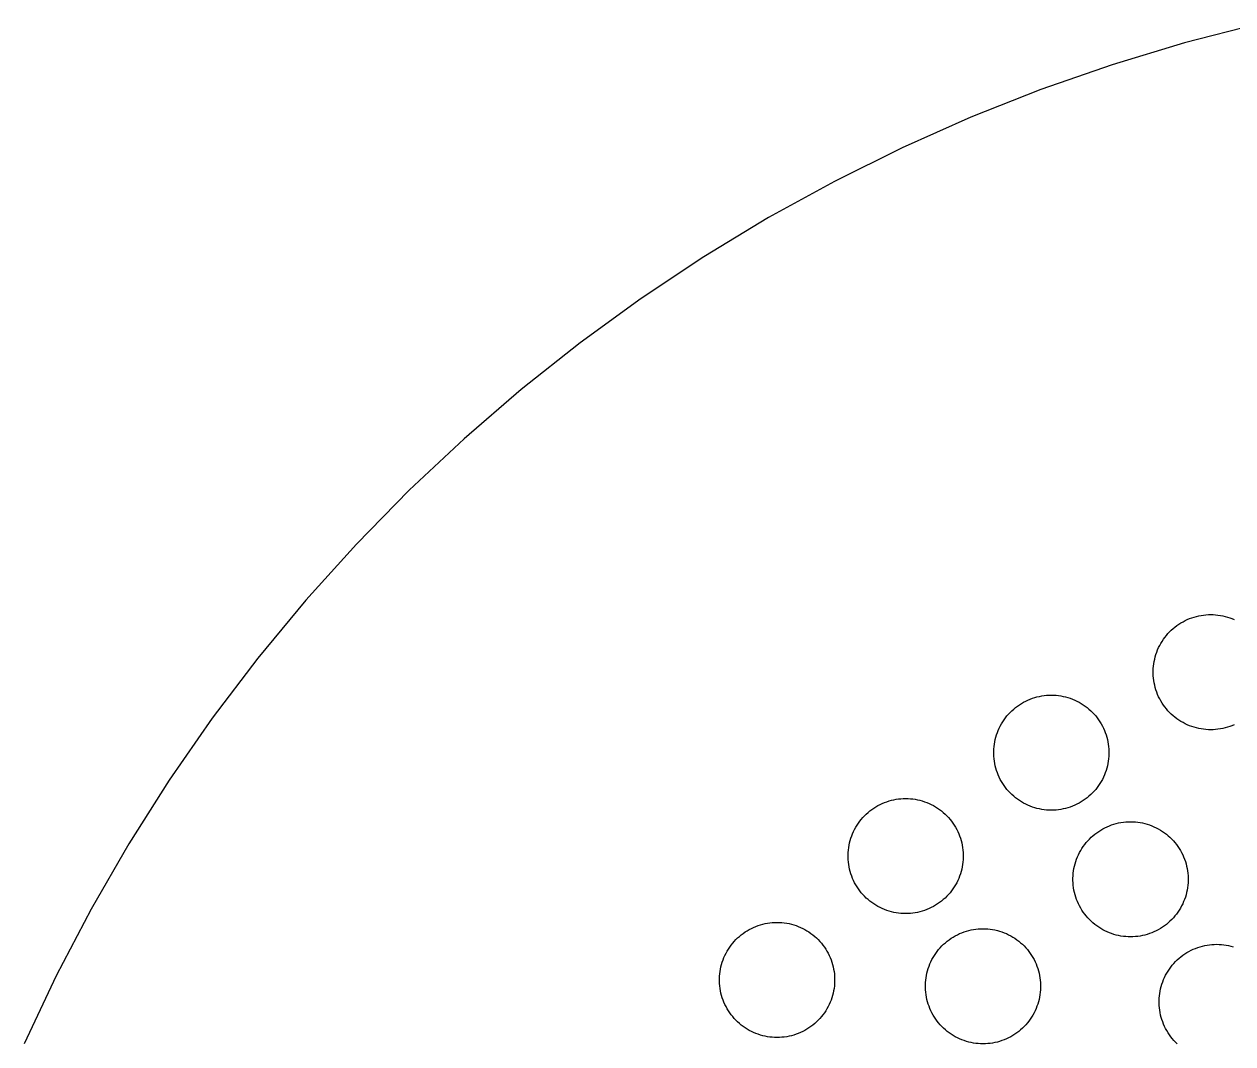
# Model space of a CAD drawing. Header units: metres. Extents: x -102 to 102, y -50 to 50.
# Drawn here: x 6.32 to 39.9, y 20.34 to 48.68 of the extents above; entities that cross this region are included whole.
import ezdxf

# ---------------------------------------------------------------- set-up
doc = ezdxf.new("R2010")
doc.units = ezdxf.units.M

msp = doc.modelspace()

# ---------------------------------------------------------------- linework, layer by layer
for p, q in [((40.5825, 48.6789), (38.554, 48.1581)), ((38.554, 48.1581), (36.5492, 47.5528)), ((36.5492, 47.5528), (34.5714, 46.8641)), ((34.5714, 46.8641), (32.6242, 46.0932)), ((32.6242, 46.0932), (30.711, 45.2413)), ((30.711, 45.2413), (28.8352, 44.3102)), ((28.8352, 44.3102), (27, 43.3013)), ((27, 43.3013), (25.2087, 42.2164)), ((25.2087, 42.2164), (23.4643, 41.0574)), ((23.4643, 41.0574), (21.7701, 39.8265)), ((21.7701, 39.8265), (20.1288, 38.5257)), ((20.1288, 38.5257), (18.5435, 37.1572)), ((18.5435, 37.1572), (17.0168, 35.7236)), ((17.0168, 35.7236), (15.5516, 34.2273)), ((15.5516, 34.2273), (14.1503, 32.671)), ((14.1503, 32.671), (12.8153, 31.0574)), ((38.9546, 32.2347), (39.0204, 32.2472)), ((39.0204, 32.2472), (39.0867, 32.257)), ((39.0867, 32.257), (39.1534, 32.264)), ((39.1534, 32.264), (39.2203, 32.2682)), ((39.2203, 32.2682), (39.2873, 32.2696)), ((39.2873, 32.2696), (39.3543, 32.2682)), ((39.3543, 32.2682), (39.4212, 32.264)), ((39.4212, 32.264), (39.4878, 32.257)), ((39.4878, 32.257), (39.5541, 32.2472)), ((39.5541, 32.2472), (39.6199, 32.2347)), ((38.2418, 31.8808), (38.2934, 31.9235)), ((38.2934, 31.9235), (38.3468, 31.9641)), ((38.3468, 31.9641), (38.4018, 32.0023)), ((38.4018, 32.0023), (38.4584, 32.0382)), ((38.4584, 32.0382), (38.5165, 32.0717)), ((38.5165, 32.0717), (38.5759, 32.1028)), ((38.5759, 32.1028), (38.6365, 32.1313)), ((38.6365, 32.1313), (38.6983, 32.1573)), ((38.6983, 32.1573), (38.7611, 32.1806)), ((38.7611, 32.1806), (38.8248, 32.2013)), ((38.8248, 32.2013), (38.8894, 32.2194)), ((38.8894, 32.2194), (38.9546, 32.2347)), ((39.6199, 32.2347), (39.6852, 32.2194)), ((39.6852, 32.2194), (39.7497, 32.2013)), ((39.7497, 32.2013), (39.8135, 32.1806)), ((39.8135, 32.1806), (39.8763, 32.1573)), ((39.8763, 32.1573), (39.938, 32.1313)), ((37.9363, 31.5269), (37.9734, 31.5828)), ((37.9734, 31.5828), (38.0128, 31.637)), ((38.0128, 31.637), (38.0544, 31.6895)), ((38.0544, 31.6895), (38.0982, 31.7402)), ((38.0982, 31.7402), (38.1441, 31.7891)), ((38.1441, 31.7891), (38.192, 31.836)), ((38.192, 31.836), (38.2418, 31.8808)), ((37.7876, 31.2273), (37.8123, 31.2896)), ((37.8123, 31.2896), (37.8396, 31.3509)), ((37.8396, 31.3509), (37.8693, 31.4109)), ((37.8693, 31.4109), (37.9016, 31.4696)), ((37.9016, 31.4696), (37.9363, 31.5269)), ((12.8153, 31.0574), (11.5492, 29.3893)), ((37.696, 30.8369), (37.7044, 30.9034)), ((37.7044, 30.9034), (37.7156, 30.9694)), ((37.7156, 30.9694), (37.7295, 31.035)), ((37.7295, 31.035), (37.7462, 31.0999)), ((37.7462, 31.0999), (37.7656, 31.164)), ((37.7656, 31.164), (37.7876, 31.2273)), ((37.6876, 30.7031), (37.6904, 30.7701)), ((37.6876, 30.6361), (37.6876, 30.7031)), ((37.6904, 30.5692), (37.6876, 30.6361)), ((37.6904, 30.7701), (37.696, 30.8369)), ((37.696, 30.5024), (37.6904, 30.5692)), ((37.7044, 30.4359), (37.696, 30.5024)), ((37.7156, 30.3698), (37.7044, 30.4359)), ((37.7295, 30.3043), (37.7156, 30.3698)), ((37.7462, 30.2393), (37.7295, 30.3043)), ((37.7656, 30.1752), (37.7462, 30.2393)), ((34.1468, 29.8655), (34.2074, 29.894)), ((34.2074, 29.894), (34.2692, 29.92)), ((34.2692, 29.92), (34.332, 29.9433)), ((34.332, 29.9433), (34.3957, 29.9641)), ((34.3957, 29.9641), (34.4603, 29.9821)), ((34.4603, 29.9821), (34.5255, 29.9974)), ((34.5255, 29.9974), (34.5914, 30.0099)), ((34.5914, 30.0099), (34.6577, 30.0197)), ((34.6577, 30.0197), (34.7243, 30.0267)), ((34.7243, 30.0267), (34.7912, 30.0309)), ((34.7912, 30.0309), (34.8582, 30.0323)), ((34.8582, 30.0323), (34.9252, 30.0309)), ((34.9252, 30.0309), (34.9921, 30.0267)), ((34.9921, 30.0267), (35.0587, 30.0197)), ((35.0587, 30.0197), (35.125, 30.0099)), ((35.125, 30.0099), (35.1908, 29.9974)), ((35.1908, 29.9974), (35.2561, 29.9821)), ((35.2561, 29.9821), (35.3206, 29.9641)), ((35.3206, 29.9641), (35.3844, 29.9433)), ((35.3844, 29.9433), (35.4472, 29.92)), ((35.4472, 29.92), (35.509, 29.894)), ((35.509, 29.894), (35.5696, 29.8655)), ((37.7876, 30.1119), (37.7656, 30.1752)), ((37.8123, 30.0496), (37.7876, 30.1119)), ((37.8396, 29.9884), (37.8123, 30.0496)), ((37.8693, 29.9283), (37.8396, 29.9884)), ((37.9016, 29.8696), (37.8693, 29.9283)), ((33.6692, 29.5029), (33.715, 29.5518)), ((33.715, 29.5518), (33.7629, 29.5987)), ((33.7629, 29.5987), (33.8127, 29.6435)), ((33.8127, 29.6435), (33.8643, 29.6862)), ((33.8643, 29.6862), (33.9177, 29.7268)), ((33.9177, 29.7268), (33.9728, 29.765)), ((33.9728, 29.765), (34.0293, 29.8009)), ((34.0293, 29.8009), (34.0874, 29.8344)), ((34.0874, 29.8344), (34.1468, 29.8655)), ((35.5696, 29.8655), (35.629, 29.8344)), ((35.629, 29.8344), (35.687, 29.8009)), ((35.687, 29.8009), (35.7436, 29.765)), ((35.7436, 29.765), (35.7986, 29.7268)), ((35.7986, 29.7268), (35.852, 29.6862)), ((35.852, 29.6862), (35.9037, 29.6435)), ((35.9037, 29.6435), (35.9535, 29.5987)), ((35.9535, 29.5987), (36.0013, 29.5518)), ((36.0013, 29.5518), (36.0472, 29.5029)), ((37.9363, 29.8123), (37.9016, 29.8696)), ((37.9734, 29.7565), (37.9363, 29.8123)), ((38.0128, 29.7023), (37.9734, 29.7565)), ((38.0544, 29.6497), (38.0128, 29.7023)), ((38.0982, 29.599), (38.0544, 29.6497)), ((38.1441, 29.5502), (38.0982, 29.599)), ((38.192, 29.5033), (38.1441, 29.5502)), ((11.5492, 29.3893), (10.3539, 27.6696)), ((33.4403, 29.1736), (33.4725, 29.2323)), ((33.4725, 29.2323), (33.5073, 29.2897)), ((33.5073, 29.2897), (33.5444, 29.3455)), ((33.5444, 29.3455), (33.5837, 29.3997)), ((33.5837, 29.3997), (33.6254, 29.4522)), ((33.6254, 29.4522), (33.6692, 29.5029)), ((36.0472, 29.5029), (36.091, 29.4522)), ((36.091, 29.4522), (36.1326, 29.3997)), ((36.1326, 29.3997), (36.172, 29.3455)), ((36.172, 29.3455), (36.2091, 29.2897)), ((36.2091, 29.2897), (36.2438, 29.2323)), ((36.2438, 29.2323), (36.2761, 29.1736)), ((38.2418, 29.4584), (38.192, 29.5033)), ((38.2934, 29.4157), (38.2418, 29.4584)), ((38.3468, 29.3752), (38.2934, 29.4157)), ((38.4018, 29.3369), (38.3468, 29.3752)), ((38.4584, 29.301), (38.4018, 29.3369)), ((38.5165, 29.2675), (38.4584, 29.301)), ((38.5759, 29.2365), (38.5165, 29.2675)), ((38.6365, 29.2079), (38.5759, 29.2365)), ((33.3171, 28.8626), (33.3365, 28.9268)), ((33.3365, 28.9268), (33.3585, 28.9901)), ((33.3585, 28.9901), (33.3832, 29.0524)), ((33.3832, 29.0524), (33.4105, 29.1136)), ((33.4105, 29.1136), (33.4403, 29.1736)), ((36.2761, 29.1736), (36.3059, 29.1136)), ((36.3059, 29.1136), (36.3332, 29.0524)), ((36.3332, 29.0524), (36.3578, 28.9901)), ((36.3578, 28.9901), (36.3799, 28.9268)), ((36.3799, 28.9268), (36.3992, 28.8626)), ((38.6983, 29.182), (38.6365, 29.2079)), ((38.7611, 29.1586), (38.6983, 29.182)), ((38.8248, 29.1379), (38.7611, 29.1586)), ((38.8894, 29.1199), (38.8248, 29.1379)), ((38.9546, 29.1046), (38.8894, 29.1199)), ((39.0204, 29.092), (38.9546, 29.1046)), ((39.0867, 29.0822), (39.0204, 29.092)), ((39.1534, 29.0752), (39.0867, 29.0822)), ((39.2203, 29.071), (39.1534, 29.0752)), ((39.2873, 29.0696), (39.2203, 29.071)), ((39.3543, 29.071), (39.2873, 29.0696)), ((39.4212, 29.0752), (39.3543, 29.071)), ((39.4878, 29.0822), (39.4212, 29.0752)), ((39.5541, 29.092), (39.4878, 29.0822)), ((39.6199, 29.1046), (39.5541, 29.092)), ((39.6852, 29.1199), (39.6199, 29.1046)), ((39.7497, 29.1379), (39.6852, 29.1199)), ((39.8135, 29.1586), (39.7497, 29.1379)), ((39.8763, 29.182), (39.8135, 29.1586)), ((39.938, 29.2079), (39.8763, 29.182)), ((33.2614, 28.5328), (33.267, 28.5996)), ((33.267, 28.5996), (33.2754, 28.6661)), ((33.2754, 28.6661), (33.2865, 28.7321)), ((33.2865, 28.7321), (33.3005, 28.7977)), ((33.3005, 28.7977), (33.3171, 28.8626)), ((36.3992, 28.8626), (36.4159, 28.7977)), ((36.4159, 28.7977), (36.4299, 28.7321)), ((36.4299, 28.7321), (36.441, 28.6661)), ((36.441, 28.6661), (36.4494, 28.5996)), ((36.4494, 28.5996), (36.455, 28.5328)), ((33.2585, 28.4658), (33.2614, 28.5328)), ((33.2585, 28.3988), (33.2585, 28.4658)), ((33.2614, 28.3319), (33.2585, 28.3988)), ((33.267, 28.2651), (33.2614, 28.3319)), ((33.2754, 28.1986), (33.267, 28.2651)), ((36.4494, 28.2651), (36.441, 28.1986)), ((36.455, 28.3319), (36.4494, 28.2651)), ((36.455, 28.5328), (36.4578, 28.4658)), ((36.4578, 28.3988), (36.455, 28.3319)), ((36.4578, 28.4658), (36.4578, 28.3988)), ((33.2865, 28.1325), (33.2754, 28.1986)), ((33.3005, 28.067), (33.2865, 28.1325)), ((33.3171, 28.0021), (33.3005, 28.067)), ((33.3365, 27.9379), (33.3171, 28.0021)), ((33.3585, 27.8746), (33.3365, 27.9379)), ((33.3832, 27.8123), (33.3585, 27.8746)), ((36.3578, 27.8746), (36.3332, 27.8123)), ((36.3799, 27.9379), (36.3578, 27.8746)), ((36.3992, 28.0021), (36.3799, 27.9379)), ((36.4159, 28.067), (36.3992, 28.0021)), ((36.4299, 28.1325), (36.4159, 28.067)), ((36.441, 28.1986), (36.4299, 28.1325)), ((10.3539, 27.6696), (9.2318, 25.9013)), ((33.4105, 27.7511), (33.3832, 27.8123)), ((33.4403, 27.6911), (33.4105, 27.7511)), ((33.4725, 27.6323), (33.4403, 27.6911)), ((33.5073, 27.575), (33.4725, 27.6323)), ((33.5444, 27.5192), (33.5073, 27.575)), ((36.2091, 27.575), (36.172, 27.5192)), ((36.2438, 27.6323), (36.2091, 27.575)), ((36.2761, 27.6911), (36.2438, 27.6323)), ((36.3059, 27.7511), (36.2761, 27.6911)), ((36.3332, 27.8123), (36.3059, 27.7511)), ((33.5837, 27.465), (33.5444, 27.5192)), ((33.6254, 27.4125), (33.5837, 27.465)), ((33.6692, 27.3617), (33.6254, 27.4125)), ((33.715, 27.3129), (33.6692, 27.3617)), ((33.7629, 27.266), (33.715, 27.3129)), ((33.8127, 27.2211), (33.7629, 27.266)), ((33.8643, 27.1784), (33.8127, 27.2211)), ((35.9037, 27.2211), (35.852, 27.1784)), ((35.9535, 27.266), (35.9037, 27.2211)), ((36.0013, 27.3129), (35.9535, 27.266)), ((36.0472, 27.3617), (36.0013, 27.3129)), ((36.091, 27.4125), (36.0472, 27.3617)), ((36.1326, 27.465), (36.091, 27.4125)), ((36.172, 27.5192), (36.1326, 27.465)), ((29.8716, 26.8543), (29.9266, 26.8926)), ((29.9266, 26.8926), (29.9832, 26.9285)), ((29.9832, 26.9285), (30.0412, 26.962)), ((30.0412, 26.962), (30.1006, 26.9931)), ((30.1006, 26.9931), (30.1613, 27.0216)), ((30.1613, 27.0216), (30.223, 27.0476)), ((30.223, 27.0476), (30.2858, 27.0709)), ((30.2858, 27.0709), (30.3496, 27.0916)), ((30.3496, 27.0916), (30.4141, 27.1096)), ((30.4141, 27.1096), (30.4794, 27.125)), ((30.4794, 27.125), (30.5452, 27.1375)), ((30.5452, 27.1375), (30.6115, 27.1473)), ((30.6115, 27.1473), (30.6781, 27.1543)), ((30.6781, 27.1543), (30.745, 27.1585)), ((30.745, 27.1585), (30.812, 27.1599)), ((30.812, 27.1599), (30.879, 27.1585)), ((30.879, 27.1585), (30.9459, 27.1543)), ((30.9459, 27.1543), (31.0126, 27.1473)), ((31.0126, 27.1473), (31.0789, 27.1375)), ((31.0789, 27.1375), (31.1447, 27.125)), ((31.1447, 27.125), (31.2099, 27.1096)), ((31.2099, 27.1096), (31.2745, 27.0916)), ((31.2745, 27.0916), (31.3382, 27.0709)), ((31.3382, 27.0709), (31.401, 27.0476)), ((31.401, 27.0476), (31.4628, 27.0216)), ((31.4628, 27.0216), (31.5235, 26.9931)), ((31.5235, 26.9931), (31.5828, 26.962)), ((31.5828, 26.962), (31.6409, 26.9285)), ((31.6409, 26.9285), (31.6974, 26.8926)), ((31.6974, 26.8926), (31.7525, 26.8543)), ((33.9177, 27.1379), (33.8643, 27.1784)), ((33.9728, 27.0997), (33.9177, 27.1379)), ((34.0293, 27.0638), (33.9728, 27.0997)), ((34.0874, 27.0302), (34.0293, 27.0638)), ((34.1468, 26.9992), (34.0874, 27.0302)), ((34.2074, 26.9707), (34.1468, 26.9992)), ((34.2692, 26.9447), (34.2074, 26.9707)), ((34.332, 26.9213), (34.2692, 26.9447)), ((34.3957, 26.9006), (34.332, 26.9213)), ((34.4603, 26.8826), (34.3957, 26.9006)), ((34.5255, 26.8673), (34.4603, 26.8826)), ((34.5914, 26.8547), (34.5255, 26.8673)), ((35.1908, 26.8673), (35.125, 26.8547)), ((35.2561, 26.8826), (35.1908, 26.8673)), ((35.3206, 26.9006), (35.2561, 26.8826)), ((35.3844, 26.9213), (35.3206, 26.9006)), ((35.4472, 26.9447), (35.3844, 26.9213)), ((35.509, 26.9707), (35.4472, 26.9447)), ((35.5696, 26.9992), (35.509, 26.9707)), ((35.629, 27.0302), (35.5696, 26.9992)), ((35.687, 27.0638), (35.629, 27.0302)), ((35.7436, 27.0997), (35.687, 27.0638)), ((35.7986, 27.1379), (35.7436, 27.0997)), ((35.852, 27.1784), (35.7986, 27.1379)), ((29.4982, 26.4731), (29.5376, 26.5273)), ((29.5376, 26.5273), (29.5792, 26.5798)), ((29.5792, 26.5798), (29.623, 26.6305)), ((29.623, 26.6305), (29.6689, 26.6794)), ((29.6689, 26.6794), (29.7168, 26.7263)), ((29.7168, 26.7263), (29.7666, 26.7711)), ((29.7666, 26.7711), (29.8182, 26.8138)), ((29.8182, 26.8138), (29.8716, 26.8543)), ((31.7525, 26.8543), (31.8059, 26.8138)), ((31.8059, 26.8138), (31.8575, 26.7711)), ((31.8575, 26.7711), (31.9073, 26.7263)), ((31.9073, 26.7263), (31.9552, 26.6794)), ((31.9552, 26.6794), (32.0011, 26.6305)), ((32.0011, 26.6305), (32.0448, 26.5798)), ((32.0448, 26.5798), (32.0865, 26.5273)), ((32.0865, 26.5273), (32.1259, 26.4731)), ((34.6577, 26.845), (34.5914, 26.8547)), ((34.7243, 26.838), (34.6577, 26.845)), ((34.7912, 26.8337), (34.7243, 26.838)), ((34.8582, 26.8323), (34.7912, 26.8337)), ((34.9252, 26.8337), (34.8582, 26.8323)), ((34.9921, 26.838), (34.9252, 26.8337)), ((35.0587, 26.845), (34.9921, 26.838)), ((35.125, 26.8547), (35.0587, 26.845)), ((29.3371, 26.1799), (29.3643, 26.2412)), ((29.3643, 26.2412), (29.3941, 26.3012)), ((29.3941, 26.3012), (29.4264, 26.3599)), ((29.4264, 26.3599), (29.4611, 26.4172)), ((29.4611, 26.4172), (29.4982, 26.4731)), ((32.1259, 26.4731), (32.1629, 26.4172)), ((32.1629, 26.4172), (32.1977, 26.3599)), ((32.1977, 26.3599), (32.2299, 26.3012)), ((32.2299, 26.3012), (32.2598, 26.2412)), ((32.2598, 26.2412), (32.287, 26.1799)), ((36.0661, 26.1677), (36.1194, 26.2082)), ((36.1194, 26.2082), (36.1745, 26.2464)), ((36.1745, 26.2464), (36.231, 26.2823)), ((36.231, 26.2823), (36.2891, 26.3158)), ((36.2891, 26.3158), (36.3485, 26.3469)), ((36.3485, 26.3469), (36.4091, 26.3754)), ((36.4091, 26.3754), (36.4709, 26.4014)), ((36.4709, 26.4014), (36.5337, 26.4248)), ((36.5337, 26.4248), (36.5974, 26.4455)), ((36.5974, 26.4455), (36.662, 26.4635)), ((36.662, 26.4635), (36.7272, 26.4788)), ((36.7272, 26.4788), (36.7931, 26.4913)), ((36.7931, 26.4913), (36.8594, 26.5011)), ((36.8594, 26.5011), (36.926, 26.5081)), ((36.926, 26.5081), (36.9929, 26.5123)), ((36.9929, 26.5123), (37.0599, 26.5137)), ((37.0599, 26.5137), (37.1269, 26.5123)), ((37.1269, 26.5123), (37.1938, 26.5081)), ((37.1938, 26.5081), (37.2604, 26.5011)), ((37.2604, 26.5011), (37.3267, 26.4913)), ((37.3267, 26.4913), (37.3925, 26.4788)), ((37.3925, 26.4788), (37.4578, 26.4635)), ((37.4578, 26.4635), (37.5223, 26.4455)), ((37.5223, 26.4455), (37.5861, 26.4248)), ((37.5861, 26.4248), (37.6489, 26.4014)), ((37.6489, 26.4014), (37.7107, 26.3754)), ((37.7107, 26.3754), (37.7713, 26.3469)), ((37.7713, 26.3469), (37.8307, 26.3158)), ((37.8307, 26.3158), (37.8887, 26.2823)), ((37.8887, 26.2823), (37.9453, 26.2464)), ((37.9453, 26.2464), (38.0004, 26.2082)), ((38.0004, 26.2082), (38.0537, 26.1677)), ((9.2318, 25.9013), (8.18468, 24.0877)), ((29.2292, 25.7936), (29.2404, 25.8597)), ((29.2404, 25.8597), (29.2543, 25.9253)), ((29.2543, 25.9253), (29.271, 25.9902)), ((29.271, 25.9902), (29.2903, 26.0543)), ((29.2903, 26.0543), (29.3124, 26.1176)), ((29.3124, 26.1176), (29.3371, 26.1799)), ((32.287, 26.1799), (32.3117, 26.1176)), ((32.3117, 26.1176), (32.3337, 26.0543)), ((32.3337, 26.0543), (32.3531, 25.9902)), ((32.3531, 25.9902), (32.3698, 25.9253)), ((32.3698, 25.9253), (32.3837, 25.8597)), ((32.3837, 25.8597), (32.3949, 25.7936)), ((35.746, 25.8269), (35.7854, 25.8811)), ((35.7854, 25.8811), (35.8271, 25.9336)), ((35.8271, 25.9336), (35.8708, 25.9844)), ((35.8708, 25.9844), (35.9167, 26.0332)), ((35.9167, 26.0332), (35.9646, 26.0801)), ((35.9646, 26.0801), (36.0144, 26.1249)), ((36.0144, 26.1249), (36.0661, 26.1677)), ((38.0537, 26.1677), (38.1054, 26.1249)), ((38.1054, 26.1249), (38.1552, 26.0801)), ((38.1552, 26.0801), (38.203, 26.0332)), ((38.203, 26.0332), (38.2489, 25.9844)), ((38.2489, 25.9844), (38.2927, 25.9336)), ((38.2927, 25.9336), (38.3343, 25.8811)), ((38.3343, 25.8811), (38.3737, 25.8269)), ((29.2124, 25.5934), (29.2152, 25.6604)), ((29.2124, 25.5264), (29.2124, 25.5934)), ((29.2152, 25.4594), (29.2124, 25.5264)), ((29.2152, 25.6604), (29.2208, 25.7272)), ((29.2208, 25.7272), (29.2292, 25.7936)), ((32.3949, 25.7936), (32.4033, 25.7272)), ((32.4033, 25.7272), (32.4089, 25.6604)), ((32.4089, 25.6604), (32.4117, 25.5934)), ((32.4117, 25.5264), (32.4089, 25.4594)), ((32.4117, 25.5934), (32.4117, 25.5264)), ((35.5602, 25.4715), (35.5849, 25.5338)), ((35.5849, 25.5338), (35.6122, 25.595)), ((35.6122, 25.595), (35.642, 25.655)), ((35.642, 25.655), (35.6742, 25.7137)), ((35.6742, 25.7137), (35.709, 25.7711)), ((35.709, 25.7711), (35.746, 25.8269)), ((38.3737, 25.8269), (38.4108, 25.7711)), ((38.4108, 25.7711), (38.4455, 25.7137)), ((38.4455, 25.7137), (38.4778, 25.655)), ((38.4778, 25.655), (38.5076, 25.595)), ((38.5076, 25.595), (38.5349, 25.5338)), ((38.5349, 25.5338), (38.5595, 25.4715)), ((29.2208, 25.3927), (29.2152, 25.4594)), ((29.2292, 25.3262), (29.2208, 25.3927)), ((29.2404, 25.2601), (29.2292, 25.3262)), ((29.2543, 25.1945), (29.2404, 25.2601)), ((29.271, 25.1296), (29.2543, 25.1945)), ((32.3698, 25.1945), (32.3531, 25.1296)), ((32.3837, 25.2601), (32.3698, 25.1945)), ((32.3949, 25.3262), (32.3837, 25.2601)), ((32.4033, 25.3927), (32.3949, 25.3262)), ((32.4089, 25.4594), (32.4033, 25.3927)), ((35.4771, 25.1475), (35.4882, 25.2136)), ((35.4882, 25.2136), (35.5022, 25.2791)), ((35.5022, 25.2791), (35.5188, 25.344)), ((35.5188, 25.344), (35.5382, 25.4082)), ((35.5382, 25.4082), (35.5602, 25.4715)), ((38.5595, 25.4715), (38.5816, 25.4082)), ((38.5816, 25.4082), (38.601, 25.344)), ((38.601, 25.344), (38.6176, 25.2791)), ((38.6176, 25.2791), (38.6315, 25.2136)), ((38.6315, 25.2136), (38.6427, 25.1475)), ((29.2903, 25.0655), (29.271, 25.1296)), ((29.3124, 25.0022), (29.2903, 25.0655)), ((29.3371, 24.9399), (29.3124, 25.0022)), ((29.3643, 24.8787), (29.3371, 24.9399)), ((29.3941, 24.8186), (29.3643, 24.8787)), ((32.2598, 24.8787), (32.2299, 24.8186)), ((32.287, 24.9399), (32.2598, 24.8787)), ((32.3117, 25.0022), (32.287, 24.9399)), ((32.3337, 25.0655), (32.3117, 25.0022)), ((32.3531, 25.1296), (32.3337, 25.0655)), ((35.4602, 24.9473), (35.463, 25.0142)), ((35.4602, 24.8802), (35.4602, 24.9473)), ((35.463, 24.8133), (35.4602, 24.8802)), ((35.463, 25.0142), (35.4687, 25.081)), ((35.4687, 25.081), (35.4771, 25.1475)), ((38.6427, 25.1475), (38.6511, 25.081)), ((38.6511, 25.081), (38.6567, 25.0142)), ((38.6567, 25.0142), (38.6595, 24.9473)), ((38.6595, 24.8802), (38.6567, 24.8133)), ((38.6595, 24.9473), (38.6595, 24.8802)), ((29.4264, 24.7599), (29.3941, 24.8186)), ((29.4611, 24.7026), (29.4264, 24.7599)), ((29.4982, 24.6468), (29.4611, 24.7026)), ((29.5376, 24.5926), (29.4982, 24.6468)), ((29.5792, 24.54), (29.5376, 24.5926)), ((29.623, 24.4893), (29.5792, 24.54)), ((32.0448, 24.54), (32.0011, 24.4893)), ((32.0865, 24.5926), (32.0448, 24.54)), ((32.1259, 24.6468), (32.0865, 24.5926)), ((32.1629, 24.7026), (32.1259, 24.6468)), ((32.1977, 24.7599), (32.1629, 24.7026)), ((32.2299, 24.8186), (32.1977, 24.7599)), ((35.4687, 24.7465), (35.463, 24.8133)), ((35.4771, 24.68), (35.4687, 24.7465)), ((35.4882, 24.6139), (35.4771, 24.68)), ((35.5022, 24.5484), (35.4882, 24.6139)), ((35.5188, 24.4835), (35.5022, 24.5484)), ((38.6176, 24.5484), (38.601, 24.4835)), ((38.6315, 24.6139), (38.6176, 24.5484)), ((38.6427, 24.68), (38.6315, 24.6139)), ((38.6511, 24.7465), (38.6427, 24.68)), ((38.6567, 24.8133), (38.6511, 24.7465)), ((29.6689, 24.4404), (29.623, 24.4893)), ((29.7168, 24.3936), (29.6689, 24.4404)), ((29.7666, 24.3487), (29.7168, 24.3936)), ((29.8182, 24.306), (29.7666, 24.3487)), ((29.8716, 24.2655), (29.8182, 24.306)), ((29.9266, 24.2272), (29.8716, 24.2655)), ((29.9832, 24.1913), (29.9266, 24.2272)), ((30.0412, 24.1578), (29.9832, 24.1913)), ((31.6409, 24.1913), (31.5828, 24.1578)), ((31.6974, 24.2272), (31.6409, 24.1913)), ((31.7525, 24.2655), (31.6974, 24.2272)), ((31.8059, 24.306), (31.7525, 24.2655)), ((31.8575, 24.3487), (31.8059, 24.306)), ((31.9073, 24.3936), (31.8575, 24.3487)), ((31.9552, 24.4404), (31.9073, 24.3936)), ((32.0011, 24.4893), (31.9552, 24.4404)), ((35.5382, 24.4193), (35.5188, 24.4835)), ((35.5602, 24.356), (35.5382, 24.4193)), ((35.5849, 24.2937), (35.5602, 24.356)), ((35.6122, 24.2325), (35.5849, 24.2937)), ((35.642, 24.1725), (35.6122, 24.2325)), ((38.5076, 24.2325), (38.4778, 24.1725)), ((38.5349, 24.2937), (38.5076, 24.2325)), ((38.5595, 24.356), (38.5349, 24.2937)), ((38.5816, 24.4193), (38.5595, 24.356)), ((38.601, 24.4835), (38.5816, 24.4193)), ((8.18468, 24.0877), (7.21442, 22.2318)), ((30.1006, 24.1268), (30.0412, 24.1578)), ((30.1613, 24.0982), (30.1006, 24.1268)), ((30.223, 24.0723), (30.1613, 24.0982)), ((30.2858, 24.0489), (30.223, 24.0723)), ((30.3496, 24.0282), (30.2858, 24.0489)), ((30.4141, 24.0102), (30.3496, 24.0282)), ((30.4794, 23.9949), (30.4141, 24.0102)), ((30.5452, 23.9823), (30.4794, 23.9949)), ((30.6115, 23.9725), (30.5452, 23.9823)), ((30.6781, 23.9655), (30.6115, 23.9725)), ((30.745, 23.9613), (30.6781, 23.9655)), ((30.812, 23.9599), (30.745, 23.9613)), ((30.879, 23.9613), (30.812, 23.9599)), ((30.9459, 23.9655), (30.879, 23.9613)), ((31.0126, 23.9725), (30.9459, 23.9655)), ((31.0789, 23.9823), (31.0126, 23.9725)), ((31.1447, 23.9949), (31.0789, 23.9823)), ((31.2099, 24.0102), (31.1447, 23.9949)), ((31.2745, 24.0282), (31.2099, 24.0102)), ((31.3382, 24.0489), (31.2745, 24.0282)), ((31.401, 24.0723), (31.3382, 24.0489)), ((31.4628, 24.0982), (31.401, 24.0723)), ((31.5235, 24.1268), (31.4628, 24.0982)), ((31.5828, 24.1578), (31.5235, 24.1268)), ((35.6742, 24.1138), (35.642, 24.1725)), ((35.709, 24.0564), (35.6742, 24.1138)), ((35.746, 24.0006), (35.709, 24.0564)), ((35.7854, 23.9464), (35.746, 24.0006)), ((35.8271, 23.8939), (35.7854, 23.9464)), ((35.8708, 23.8431), (35.8271, 23.8939)), ((35.9167, 23.7943), (35.8708, 23.8431)), ((38.2489, 23.8431), (38.203, 23.7943)), ((38.2927, 23.8939), (38.2489, 23.8431)), ((38.3343, 23.9464), (38.2927, 23.8939)), ((38.3737, 24.0006), (38.3343, 23.9464)), ((38.4108, 24.0564), (38.3737, 24.0006)), ((38.4455, 24.1138), (38.4108, 24.0564)), ((38.4778, 24.1725), (38.4455, 24.1138)), ((26.4103, 23.4851), (26.4684, 23.5186)), ((26.4684, 23.5186), (26.5278, 23.5497)), ((26.5278, 23.5497), (26.5884, 23.5782)), ((26.5884, 23.5782), (26.6502, 23.6042)), ((26.6502, 23.6042), (26.713, 23.6275)), ((26.713, 23.6275), (26.7767, 23.6482)), ((26.7767, 23.6482), (26.8413, 23.6663)), ((26.8413, 23.6663), (26.9065, 23.6816)), ((26.9065, 23.6816), (26.9723, 23.6941)), ((26.9723, 23.6941), (27.0386, 23.7039)), ((27.0386, 23.7039), (27.1053, 23.7109)), ((27.1053, 23.7109), (27.1722, 23.7151)), ((27.1722, 23.7151), (27.2392, 23.7165)), ((27.2392, 23.7165), (27.3062, 23.7151)), ((27.3062, 23.7151), (27.3731, 23.7109)), ((27.3731, 23.7109), (27.4397, 23.7039)), ((27.4397, 23.7039), (27.506, 23.6941)), ((27.506, 23.6941), (27.5718, 23.6816)), ((27.5718, 23.6816), (27.6371, 23.6663)), ((27.6371, 23.6663), (27.7016, 23.6482)), ((27.7016, 23.6482), (27.7654, 23.6275)), ((27.7654, 23.6275), (27.8282, 23.6042)), ((27.8282, 23.6042), (27.89, 23.5782)), ((27.89, 23.5782), (27.9506, 23.5497)), ((27.9506, 23.5497), (28.01, 23.5186)), ((28.01, 23.5186), (28.068, 23.4851)), ((32.5627, 23.4907), (32.628, 23.506)), ((32.628, 23.506), (32.6938, 23.5185)), ((32.6938, 23.5185), (32.7601, 23.5283)), ((32.7601, 23.5283), (32.8268, 23.5353)), ((32.8268, 23.5353), (32.8936, 23.5395)), ((32.8936, 23.5395), (32.9606, 23.5409)), ((32.9606, 23.5409), (33.0276, 23.5395)), ((33.0276, 23.5395), (33.0945, 23.5353)), ((33.0945, 23.5353), (33.1612, 23.5283)), ((33.1612, 23.5283), (33.2275, 23.5185)), ((33.2275, 23.5185), (33.2933, 23.506)), ((33.2933, 23.506), (33.3585, 23.4907)), ((35.9646, 23.7474), (35.9167, 23.7943)), ((36.0144, 23.7026), (35.9646, 23.7474)), ((36.0661, 23.6598), (36.0144, 23.7026)), ((36.1194, 23.6193), (36.0661, 23.6598)), ((36.1745, 23.5811), (36.1194, 23.6193)), ((36.231, 23.5452), (36.1745, 23.5811)), ((36.2891, 23.5117), (36.231, 23.5452)), ((36.3485, 23.4806), (36.2891, 23.5117)), ((37.8307, 23.5117), (37.7713, 23.4806)), ((37.8887, 23.5452), (37.8307, 23.5117)), ((37.9453, 23.5811), (37.8887, 23.5452)), ((38.0004, 23.6193), (37.9453, 23.5811)), ((38.0537, 23.6598), (38.0004, 23.6193)), ((38.1054, 23.7026), (38.0537, 23.6598)), ((38.1552, 23.7474), (38.1054, 23.7026)), ((38.203, 23.7943), (38.1552, 23.7474)), ((26.0063, 23.1364), (26.0501, 23.1871)), ((26.0501, 23.1871), (26.096, 23.236)), ((26.096, 23.236), (26.1439, 23.2829)), ((26.1439, 23.2829), (26.1937, 23.3277)), ((26.1937, 23.3277), (26.2453, 23.3704)), ((26.2453, 23.3704), (26.2987, 23.4109)), ((26.2987, 23.4109), (26.3537, 23.4492)), ((26.3537, 23.4492), (26.4103, 23.4851)), ((28.068, 23.4851), (28.1246, 23.4492)), ((28.1246, 23.4492), (28.1796, 23.4109)), ((28.1796, 23.4109), (28.233, 23.3704)), ((28.233, 23.3704), (28.2847, 23.3277)), ((28.2847, 23.3277), (28.3344, 23.2829)), ((28.3344, 23.2829), (28.3823, 23.236)), ((28.3823, 23.236), (28.4282, 23.1871)), ((28.4282, 23.1871), (28.472, 23.1364)), ((31.9152, 23.1521), (31.9668, 23.1948)), ((31.9668, 23.1948), (32.0202, 23.2354)), ((32.0202, 23.2354), (32.0752, 23.2736)), ((32.0752, 23.2736), (32.1318, 23.3095)), ((32.1318, 23.3095), (32.1898, 23.343)), ((32.1898, 23.343), (32.2492, 23.3741)), ((32.2492, 23.3741), (32.3099, 23.4026)), ((32.3099, 23.4026), (32.3716, 23.4286)), ((32.3716, 23.4286), (32.4344, 23.4519)), ((32.4344, 23.4519), (32.4982, 23.4726)), ((32.4982, 23.4726), (32.5627, 23.4907)), ((33.3585, 23.4907), (33.4231, 23.4726)), ((33.4231, 23.4726), (33.4868, 23.4519)), ((33.4868, 23.4519), (33.5496, 23.4286)), ((33.5496, 23.4286), (33.6114, 23.4026)), ((33.6114, 23.4026), (33.672, 23.3741)), ((33.672, 23.3741), (33.7314, 23.343)), ((33.7314, 23.343), (33.7895, 23.3095)), ((33.7895, 23.3095), (33.8461, 23.2736)), ((33.8461, 23.2736), (33.9011, 23.2354)), ((33.9011, 23.2354), (33.9545, 23.1948)), ((33.9545, 23.1948), (34.0061, 23.1521)), ((36.4091, 23.4521), (36.3485, 23.4806)), ((36.4709, 23.4261), (36.4091, 23.4521)), ((36.5337, 23.4027), (36.4709, 23.4261)), ((36.5974, 23.382), (36.5337, 23.4027)), ((36.662, 23.364), (36.5974, 23.382)), ((36.7272, 23.3487), (36.662, 23.364)), ((36.7931, 23.3362), (36.7272, 23.3487)), ((36.8594, 23.3264), (36.7931, 23.3362)), ((36.926, 23.3194), (36.8594, 23.3264)), ((36.9929, 23.3152), (36.926, 23.3194)), ((37.0599, 23.3138), (36.9929, 23.3152)), ((37.1269, 23.3152), (37.0599, 23.3138)), ((37.1938, 23.3194), (37.1269, 23.3152)), ((37.2604, 23.3264), (37.1938, 23.3194)), ((37.3267, 23.3362), (37.2604, 23.3264)), ((37.3925, 23.3487), (37.3267, 23.3362)), ((37.4578, 23.364), (37.3925, 23.3487)), ((37.5223, 23.382), (37.4578, 23.364)), ((37.5861, 23.4027), (37.5223, 23.382)), ((37.6489, 23.4261), (37.5861, 23.4027)), ((37.7107, 23.4521), (37.6489, 23.4261)), ((37.7713, 23.4806), (37.7107, 23.4521)), ((25.7914, 22.7978), (25.8212, 22.8578)), ((25.8212, 22.8578), (25.8535, 22.9165)), ((25.8535, 22.9165), (25.8882, 22.9738)), ((25.8882, 22.9738), (25.9253, 23.0297)), ((25.9253, 23.0297), (25.9647, 23.0839)), ((25.9647, 23.0839), (26.0063, 23.1364)), ((28.472, 23.1364), (28.5136, 23.0839)), ((28.5136, 23.0839), (28.553, 23.0297)), ((28.553, 23.0297), (28.5901, 22.9738)), ((28.5901, 22.9738), (28.6248, 22.9165)), ((28.6248, 22.9165), (28.6571, 22.8578)), ((28.6571, 22.8578), (28.6869, 22.7978)), ((31.6097, 22.7982), (31.6468, 22.8541)), ((31.6468, 22.8541), (31.6862, 22.9083)), ((31.6862, 22.9083), (31.7278, 22.9608)), ((31.7278, 22.9608), (31.7716, 23.0115)), ((31.7716, 23.0115), (31.8175, 23.0604)), ((31.8175, 23.0604), (31.8654, 23.1073)), ((31.8654, 23.1073), (31.9152, 23.1521)), ((34.0061, 23.1521), (34.0559, 23.1073)), ((34.0559, 23.1073), (34.1038, 23.0604)), ((34.1038, 23.0604), (34.1497, 23.0115)), ((34.1497, 23.0115), (34.1935, 22.9608)), ((34.1935, 22.9608), (34.2351, 22.9083)), ((34.2351, 22.9083), (34.2745, 22.8541)), ((34.2745, 22.8541), (34.3116, 22.7982)), ((38.5113, 22.8015), (38.5664, 22.8397)), ((38.5664, 22.8397), (38.623, 22.8756)), ((38.623, 22.8756), (38.681, 22.9091)), ((38.681, 22.9091), (38.7404, 22.9402)), ((38.7404, 22.9402), (38.801, 22.9687)), ((38.801, 22.9687), (38.8628, 22.9947)), ((38.8628, 22.9947), (38.9256, 23.018)), ((38.9256, 23.018), (38.9893, 23.0387)), ((38.9893, 23.0387), (39.0539, 23.0568)), ((39.0539, 23.0568), (39.1191, 23.0721)), ((39.1191, 23.0721), (39.185, 23.0846)), ((39.185, 23.0846), (39.2513, 23.0944)), ((39.2513, 23.0944), (39.3179, 23.1014)), ((39.3179, 23.1014), (39.3848, 23.1056)), ((39.3848, 23.1056), (39.4518, 23.107)), ((39.4518, 23.107), (39.5188, 23.1056)), ((39.5188, 23.1056), (39.5857, 23.1014)), ((39.5857, 23.1014), (39.6523, 23.0944)), ((39.6523, 23.0944), (39.7186, 23.0846)), ((39.7186, 23.0846), (39.7845, 23.0721)), ((39.7845, 23.0721), (39.8497, 23.0568)), ((39.8497, 23.0568), (39.9142, 23.0387)), ((25.6814, 22.4819), (25.6981, 22.5468)), ((25.6981, 22.5468), (25.7175, 22.6109)), ((25.7175, 22.6109), (25.7395, 22.6742)), ((25.7395, 22.6742), (25.7642, 22.7366)), ((25.7642, 22.7366), (25.7914, 22.7978)), ((28.6869, 22.7978), (28.7142, 22.7366)), ((28.7142, 22.7366), (28.7388, 22.6742)), ((28.7388, 22.6742), (28.7609, 22.6109)), ((28.7609, 22.6109), (28.7802, 22.5468)), ((28.7802, 22.5468), (28.7969, 22.4819)), ((31.4389, 22.4354), (31.461, 22.4986)), ((31.461, 22.4986), (31.4857, 22.561)), ((31.4857, 22.561), (31.5129, 22.6222)), ((31.5129, 22.6222), (31.5427, 22.6822)), ((31.5427, 22.6822), (31.575, 22.7409)), ((31.575, 22.7409), (31.6097, 22.7982)), ((34.3116, 22.7982), (34.3463, 22.7409)), ((34.3463, 22.7409), (34.3786, 22.6822)), ((34.3786, 22.6822), (34.4084, 22.6222)), ((34.4084, 22.6222), (34.4356, 22.561)), ((34.4356, 22.561), (34.4603, 22.4986)), ((34.4603, 22.4986), (34.4823, 22.4354)), ((38.1774, 22.4744), (38.219, 22.5269)), ((38.219, 22.5269), (38.2628, 22.5776)), ((38.2628, 22.5776), (38.3086, 22.6265)), ((38.3086, 22.6265), (38.3565, 22.6734)), ((38.3565, 22.6734), (38.4063, 22.7182)), ((38.4063, 22.7182), (38.458, 22.7609)), ((38.458, 22.7609), (38.5113, 22.8015)), ((7.21442, 22.2318), (6.32274, 20.3368)), ((25.6395, 22.15), (25.6423, 22.217)), ((25.6423, 22.217), (25.6479, 22.2838)), ((25.6479, 22.2838), (25.6563, 22.3503)), ((25.6563, 22.3503), (25.6675, 22.4163)), ((25.6675, 22.4163), (25.6814, 22.4819)), ((28.7969, 22.4819), (28.8108, 22.4163)), ((28.8108, 22.4163), (28.822, 22.3503)), ((28.822, 22.3503), (28.8304, 22.2838)), ((28.8304, 22.2838), (28.836, 22.217)), ((28.836, 22.217), (28.8388, 22.15)), ((31.3694, 22.1082), (31.3778, 22.1747)), ((31.3778, 22.1747), (31.389, 22.2407)), ((31.389, 22.2407), (31.4029, 22.3063)), ((31.4029, 22.3063), (31.4196, 22.3712)), ((31.4196, 22.3712), (31.4389, 22.4354)), ((34.4823, 22.4354), (34.5017, 22.3712)), ((34.5017, 22.3712), (34.5184, 22.3063)), ((34.5184, 22.3063), (34.5323, 22.2407)), ((34.5323, 22.2407), (34.5435, 22.1747)), ((34.5435, 22.1747), (34.5519, 22.1082)), ((37.9768, 22.127), (38.0041, 22.1883)), ((38.0041, 22.1883), (38.0339, 22.2483)), ((38.0339, 22.2483), (38.0662, 22.307)), ((38.0662, 22.307), (38.1009, 22.3643)), ((38.1009, 22.3643), (38.138, 22.4202)), ((38.138, 22.4202), (38.1774, 22.4744)), ((25.6395, 22.083), (25.6395, 22.15)), ((25.6423, 22.0161), (25.6395, 22.083)), ((25.6479, 21.9493), (25.6423, 22.0161)), ((25.6563, 21.8828), (25.6479, 21.9493)), ((25.6675, 21.8167), (25.6563, 21.8828)), ((28.822, 21.8828), (28.8108, 21.8167)), ((28.8304, 21.9493), (28.822, 21.8828)), ((28.836, 22.0161), (28.8304, 21.9493)), ((28.8388, 22.083), (28.836, 22.0161)), ((28.8388, 22.15), (28.8388, 22.083)), ((31.361, 21.9744), (31.3638, 22.0414)), ((31.361, 21.9074), (31.361, 21.9744)), ((31.3638, 21.8405), (31.361, 21.9074)), ((31.3638, 22.0414), (31.3694, 22.1082)), ((31.3694, 21.7737), (31.3638, 21.8405)), ((34.5519, 22.1082), (34.5575, 22.0414)), ((34.5575, 21.8405), (34.5519, 21.7737)), ((34.5575, 22.0414), (34.5603, 21.9744)), ((34.5603, 21.9074), (34.5575, 21.8405)), ((34.5603, 21.9744), (34.5603, 21.9074)), ((37.8801, 21.8068), (37.8941, 21.8724)), ((37.8941, 21.8724), (37.9107, 21.9373)), ((37.9107, 21.9373), (37.9301, 22.0014)), ((37.9301, 22.0014), (37.9521, 22.0647)), ((37.9521, 22.0647), (37.9768, 22.127)), ((25.6814, 21.7512), (25.6675, 21.8167)), ((25.6981, 21.6862), (25.6814, 21.7512)), ((25.7175, 21.6221), (25.6981, 21.6862)), ((25.7395, 21.5588), (25.7175, 21.6221)), ((25.7642, 21.4965), (25.7395, 21.5588)), ((25.7914, 21.4353), (25.7642, 21.4965)), ((28.7142, 21.4965), (28.6869, 21.4353)), ((28.7388, 21.5588), (28.7142, 21.4965)), ((28.7609, 21.6221), (28.7388, 21.5588)), ((28.7802, 21.6862), (28.7609, 21.6221)), ((28.7969, 21.7512), (28.7802, 21.6862)), ((28.8108, 21.8167), (28.7969, 21.7512)), ((31.3778, 21.7072), (31.3694, 21.7737)), ((31.389, 21.6411), (31.3778, 21.7072)), ((31.4029, 21.5756), (31.389, 21.6411)), ((31.4196, 21.5107), (31.4029, 21.5756)), ((31.4389, 21.4465), (31.4196, 21.5107)), ((34.5017, 21.5107), (34.4823, 21.4465)), ((34.5184, 21.5756), (34.5017, 21.5107)), ((34.5323, 21.6411), (34.5184, 21.5756)), ((34.5435, 21.7072), (34.5323, 21.6411)), ((34.5519, 21.7737), (34.5435, 21.7072)), ((37.8521, 21.5405), (37.8549, 21.6075)), ((37.8521, 21.4735), (37.8521, 21.5405)), ((37.8549, 21.6075), (37.8606, 21.6743)), ((37.8606, 21.6743), (37.869, 21.7408)), ((37.869, 21.7408), (37.8801, 21.8068)), ((25.8212, 21.3753), (25.7914, 21.4353)), ((25.8535, 21.3165), (25.8212, 21.3753)), ((25.8882, 21.2592), (25.8535, 21.3165)), ((25.9253, 21.2034), (25.8882, 21.2592)), ((25.9647, 21.1492), (25.9253, 21.2034)), ((28.553, 21.2034), (28.5136, 21.1492)), ((28.5901, 21.2592), (28.553, 21.2034)), ((28.6248, 21.3165), (28.5901, 21.2592)), ((28.6571, 21.3753), (28.6248, 21.3165)), ((28.6869, 21.4353), (28.6571, 21.3753)), ((31.461, 21.3832), (31.4389, 21.4465)), ((31.4857, 21.3209), (31.461, 21.3832)), ((31.5129, 21.2597), (31.4857, 21.3209)), ((31.5427, 21.1997), (31.5129, 21.2597)), ((31.575, 21.1409), (31.5427, 21.1997)), ((34.3786, 21.1997), (34.3463, 21.1409)), ((34.4084, 21.2597), (34.3786, 21.1997)), ((34.4356, 21.3209), (34.4084, 21.2597)), ((34.4603, 21.3832), (34.4356, 21.3209)), ((34.4823, 21.4465), (34.4603, 21.3832)), ((37.8549, 21.4066), (37.8521, 21.4735)), ((37.8606, 21.3398), (37.8549, 21.4066)), ((37.869, 21.2733), (37.8606, 21.3398)), ((37.8801, 21.2072), (37.869, 21.2733)), ((37.8941, 21.1417), (37.8801, 21.2072)), ((26.0063, 21.0966), (25.9647, 21.1492)), ((26.0501, 21.0459), (26.0063, 21.0966)), ((26.096, 20.9971), (26.0501, 21.0459)), ((26.1439, 20.9502), (26.096, 20.9971)), ((26.1937, 20.9053), (26.1439, 20.9502)), ((26.2453, 20.8626), (26.1937, 20.9053)), ((26.2987, 20.8221), (26.2453, 20.8626)), ((26.3537, 20.7839), (26.2987, 20.8221)), ((28.1796, 20.8221), (28.1246, 20.7839)), ((28.233, 20.8626), (28.1796, 20.8221)), ((28.2847, 20.9053), (28.233, 20.8626)), ((28.3344, 20.9502), (28.2847, 20.9053)), ((28.3823, 20.9971), (28.3344, 20.9502)), ((28.4282, 21.0459), (28.3823, 20.9971)), ((28.472, 21.0966), (28.4282, 21.0459)), ((28.5136, 21.1492), (28.472, 21.0966)), ((31.6097, 21.0836), (31.575, 21.1409)), ((31.6468, 21.0278), (31.6097, 21.0836)), ((31.6862, 20.9736), (31.6468, 21.0278)), ((31.7278, 20.9211), (31.6862, 20.9736)), ((31.7716, 20.8703), (31.7278, 20.9211)), ((31.8175, 20.8215), (31.7716, 20.8703)), ((31.8654, 20.7746), (31.8175, 20.8215)), ((34.1038, 20.8215), (34.0559, 20.7746)), ((34.1497, 20.8703), (34.1038, 20.8215)), ((34.1935, 20.9211), (34.1497, 20.8703)), ((34.2351, 20.9736), (34.1935, 20.9211)), ((34.2745, 21.0278), (34.2351, 20.9736)), ((34.3116, 21.0836), (34.2745, 21.0278)), ((34.3463, 21.1409), (34.3116, 21.0836)), ((37.9107, 21.0768), (37.8941, 21.1417)), ((37.9301, 21.0126), (37.9107, 21.0768)), ((37.9521, 20.9493), (37.9301, 21.0126)), ((37.9768, 20.887), (37.9521, 20.9493)), ((38.0041, 20.8258), (37.9768, 20.887)), ((38.0339, 20.7657), (38.0041, 20.8258)), ((26.4103, 20.7479), (26.3537, 20.7839)), ((26.4684, 20.7144), (26.4103, 20.7479)), ((26.5278, 20.6834), (26.4684, 20.7144)), ((26.5884, 20.6548), (26.5278, 20.6834)), ((26.6502, 20.6289), (26.5884, 20.6548)), ((26.713, 20.6055), (26.6502, 20.6289)), ((26.7767, 20.5848), (26.713, 20.6055)), ((26.8413, 20.5668), (26.7767, 20.5848)), ((26.9065, 20.5515), (26.8413, 20.5668)), ((26.9723, 20.5389), (26.9065, 20.5515)), ((27.0386, 20.5291), (26.9723, 20.5389)), ((27.1053, 20.5221), (27.0386, 20.5291)), ((27.1722, 20.5179), (27.1053, 20.5221)), ((27.2392, 20.5165), (27.1722, 20.5179)), ((27.3062, 20.5179), (27.2392, 20.5165)), ((27.3731, 20.5221), (27.3062, 20.5179)), ((27.4397, 20.5291), (27.3731, 20.5221)), ((27.506, 20.5389), (27.4397, 20.5291)), ((27.5718, 20.5515), (27.506, 20.5389)), ((27.6371, 20.5668), (27.5718, 20.5515)), ((27.7016, 20.5848), (27.6371, 20.5668)), ((27.7654, 20.6055), (27.7016, 20.5848)), ((27.8282, 20.6289), (27.7654, 20.6055)), ((27.89, 20.6548), (27.8282, 20.6289)), ((27.9506, 20.6834), (27.89, 20.6548)), ((28.01, 20.7144), (27.9506, 20.6834)), ((28.068, 20.7479), (28.01, 20.7144)), ((28.1246, 20.7839), (28.068, 20.7479)), ((31.9152, 20.7297), (31.8654, 20.7746)), ((31.9668, 20.687), (31.9152, 20.7297)), ((32.0202, 20.6465), (31.9668, 20.687)), ((32.0752, 20.6083), (32.0202, 20.6465)), ((32.1318, 20.5723), (32.0752, 20.6083)), ((32.1898, 20.5388), (32.1318, 20.5723)), ((32.2492, 20.5078), (32.1898, 20.5388)), ((32.3099, 20.4793), (32.2492, 20.5078)), ((33.672, 20.5078), (33.6114, 20.4793)), ((33.7314, 20.5388), (33.672, 20.5078)), ((33.7895, 20.5723), (33.7314, 20.5388)), ((33.8461, 20.6083), (33.7895, 20.5723)), ((33.9011, 20.6465), (33.8461, 20.6083)), ((33.9545, 20.687), (33.9011, 20.6465)), ((34.0061, 20.7297), (33.9545, 20.687)), ((34.0559, 20.7746), (34.0061, 20.7297)), ((38.0662, 20.707), (38.0339, 20.7657)), ((38.1009, 20.6497), (38.0662, 20.707)), ((38.138, 20.5939), (38.1009, 20.6497)), ((38.1774, 20.5397), (38.138, 20.5939)), ((38.219, 20.4872), (38.1774, 20.5397)), ((38.2628, 20.4364), (38.219, 20.4872)), ((32.3716, 20.4533), (32.3099, 20.4793)), ((32.4344, 20.4299), (32.3716, 20.4533)), ((32.4982, 20.4092), (32.4344, 20.4299)), ((32.5627, 20.3912), (32.4982, 20.4092)), ((32.628, 20.3759), (32.5627, 20.3912)), ((32.6938, 20.3633), (32.628, 20.3759)), ((32.7601, 20.3535), (32.6938, 20.3633)), ((32.8268, 20.3465), (32.7601, 20.3535)), ((32.8936, 20.3423), (32.8268, 20.3465)), ((32.9606, 20.3409), (32.8936, 20.3423)), ((33.0276, 20.3423), (32.9606, 20.3409)), ((33.0945, 20.3465), (33.0276, 20.3423)), ((33.1612, 20.3535), (33.0945, 20.3465)), ((33.2275, 20.3633), (33.1612, 20.3535)), ((33.2933, 20.3759), (33.2275, 20.3633)), ((33.3585, 20.3912), (33.2933, 20.3759)), ((33.4231, 20.4092), (33.3585, 20.3912)), ((33.4868, 20.4299), (33.4231, 20.4092)), ((33.5496, 20.4533), (33.4868, 20.4299)), ((33.6114, 20.4793), (33.5496, 20.4533)), ((38.3086, 20.3876), (38.2628, 20.4364)), ((38.3565, 20.3407), (38.3086, 20.3876))]:
    msp.add_line(p, q)

doc.saveas('drawing.dxf')
